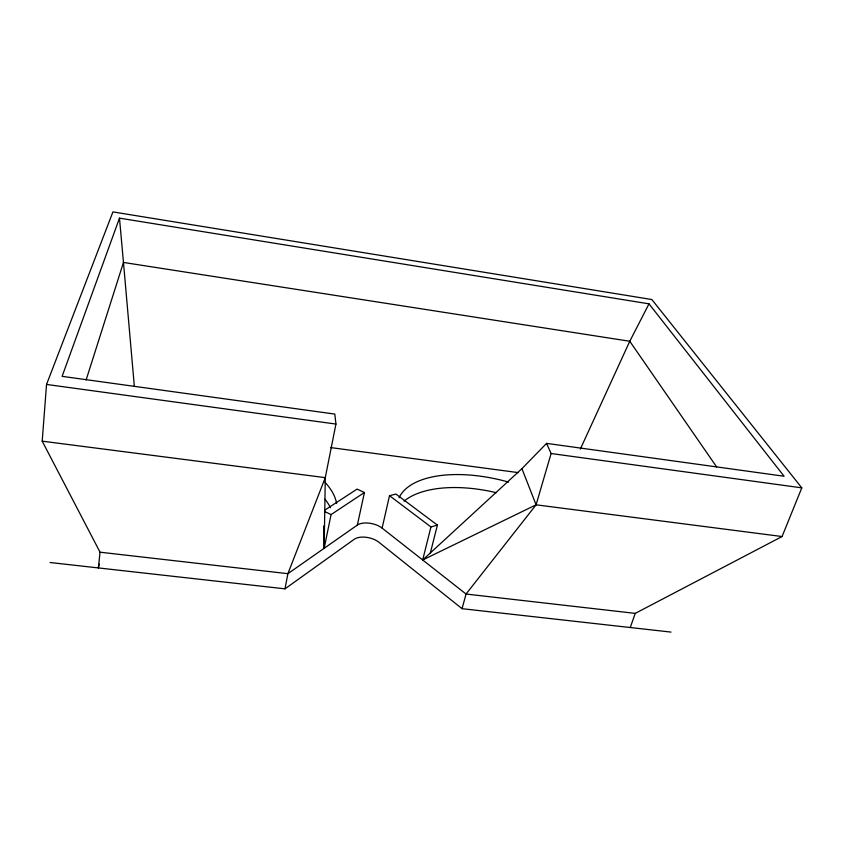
<?xml version="1.0" encoding="UTF-8"?>
<svg xmlns="http://www.w3.org/2000/svg" width="844" height="844" viewBox="0 0 844 844"><rect width="100%" height="100%" fill="white"/><g stroke="black" fill="none" stroke-linecap="round" stroke-linejoin="round"><path stroke-width="1.27" d="M324.581 510.272L357.107 489.087L364.429 492.495L331.07 514.597L324.17 548.294L325.278 477.641L335.944 424.068L334.794 414.077L62.108 376.35L119.479 218.142L649.004 303.84L784.076 476.238L546.574 443.374L521.93 468.663L422.686 559.983L430.936 526.941L437.392 525.095L430.366 552.936M42.2 441.159L46.536 384.442L112.927 211.907L651.832 299.525L801.8 487.853L782.071 536.531L635.247 613.377L466.046 594.039L382.11 528.112A15.603 7.944 12.6 0 0 357.35 525.073L287.888 573.677L100.035 552.198L42.2 441.159L325.278 477.641L287.888 573.677L284.998 588.838L50.134 562.526M100.035 552.198L98.379 567.928L99.233 564.087M357.35 525.073L364.429 492.495M382.11 528.112L389.517 495.692L395.952 494.056L437.392 525.095M671.001 632.093L462.048 608.682L466.046 594.039L536.088 504.817L551.111 453.523L546.574 443.374M86.12 379.958L123.467 262.442L119.479 218.142M630.257 627.525L635.247 613.377M580.324 449.103L629.772 341.261L649.004 303.84M284.998 588.838L354.269 539.263A15.498 8.06 12.6 0 1 378.882 542.228L462.048 608.682M422.686 559.983L536.088 504.817L782.071 536.531M330.51 447.563L518.332 472.619M46.536 384.442L335.944 424.068M551.111 453.523L801.8 487.853M324.581 511.485L331.07 514.597M389.517 495.692L430.936 526.941M716.651 466.932L629.772 341.261L123.467 262.442L134.365 386.541M521.93 468.663L536.088 504.817M323.727 525.96L324.17 548.294M325.003 499.215A105.257 53.436 8.4 0 1 330.458 507.687M404.002 501.178A101.08 49.596 16 0 1 496.325 492.696M325.13 482.441A105.911 52.634 8.5 0 1 336.608 503.499M399.064 497.749A101.681 48.836 15.9 0 1 508.584 482.103"/></g></svg>
